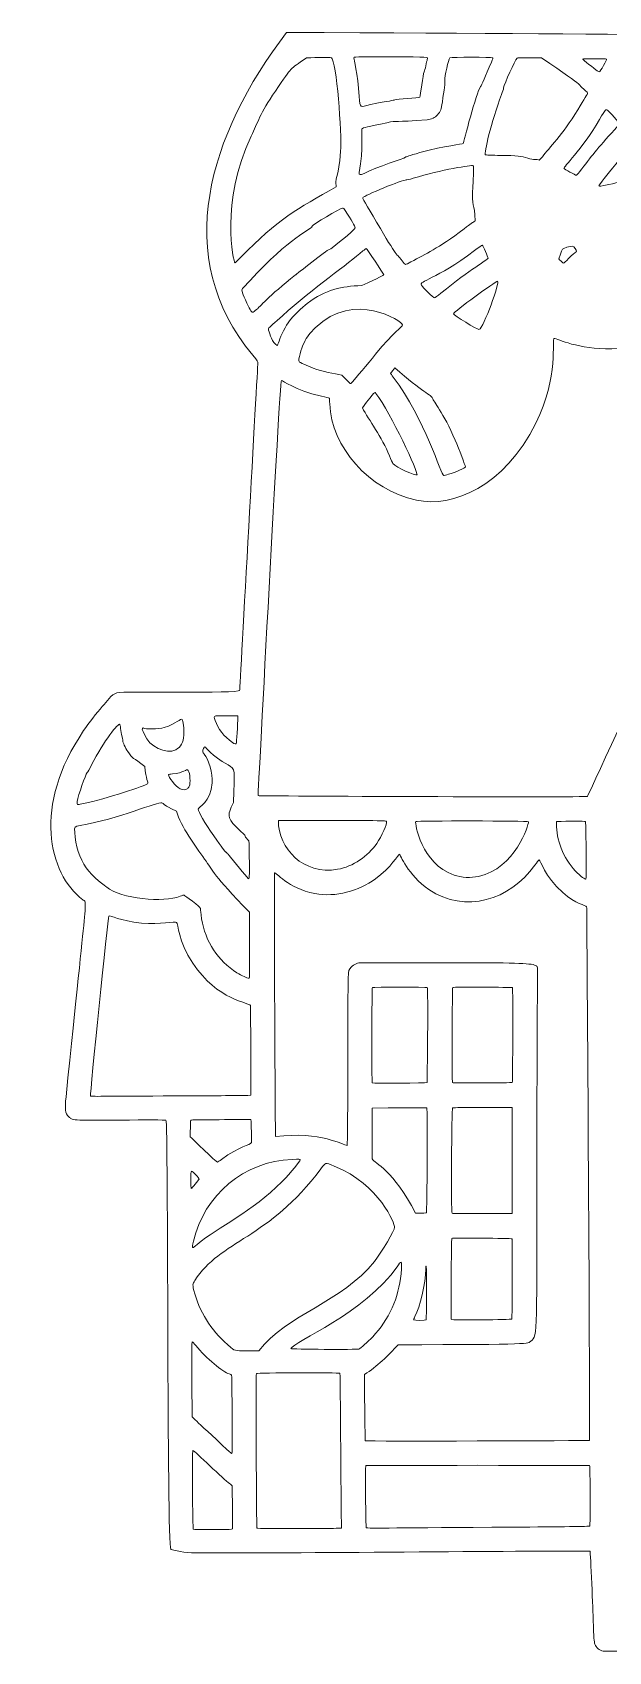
# Model space of a CAD drawing. Header units: inches. Extents: x -62.1 to -44.3, y 58.5 to 60.4.
# Drawn here: x -50.766 to -50.115, y 58.572 to 60.402 of the extents above; entities that cross this region are included whole.
import ezdxf

# ---------------------------------------------------------------- set-up
doc = ezdxf.new("R2010")
doc.units = ezdxf.units.IN
doc.header["$MEASUREMENT"] = 0
doc.layers.add('Gingerbread House 04', color=7, linetype='Continuous')

# ---------------------------------------------------------------- blocks, each defined once
blk = doc.blocks.new('block 8')
at = {"layer": 'Gingerbread House 04', "lineweight": 0}
for points, knots in [([(-48.8664, 59.422), (-48.8399, 59.4424), (-48.8217, 59.4867), (-48.835, 59.5424), (-48.849, 59.6009), (-48.8894, 59.6396), (-48.8946, 59.6473), (-48.8956, 59.6488), (-48.8976, 59.651), (-48.8991, 59.6523), (-48.9044, 59.6567), (-48.8978, 59.6563), (-48.9743, 59.6566), (-49.0306, 59.6568), (-49.043, 59.657), (-49.0434, 59.6576), (-49.0442, 59.6589), (-49.0641, 60.0256), (-49.0644, 60.028), (-49.0657, 60.0358), (-49.017, 60.0697), (-49.0074, 60.1588), (-49.0021, 60.2082), (-49.0191, 60.2711), (-49.0415, 60.3153), (-49.0537, 60.3393), (-49.073, 60.371), (-49.0969, 60.4024), (-50.1075, 60.3972), (-49.5506, 60.3976), (-50.4792, 60.4024), (-50.5673, 60.2867), (-50.6102, 60.1483), (-50.5173, 60.0373), (-50.5117, 60.0307), (-50.5114, 60.0301), (-50.5117, 60.0281), (-50.5119, 60.0269), (-50.5321, 59.6595), (-50.5323, 59.6585), (-50.5331, 59.6547), (-50.6638, 59.6579), (-50.671, 59.6558), (-50.6779, 59.6537), (-50.682, 59.6461), (-50.6875, 59.6401), (-50.6939, 59.6331), (-50.7026, 59.6219), (-50.7086, 59.613), (-50.7665, 59.5275), (-50.7486, 59.452), (-50.7095, 59.4218), (-50.7042, 59.4177), (-50.7044, 59.436), (-50.7285, 59.1991), (-50.73, 59.1843), (-50.7295, 59.1806), (-50.7254, 59.1765), (-50.721, 59.1721), (-50.7239, 59.1723), (-50.6668, 59.1727), (-50.639, 59.1729), (-50.6159, 59.1729), (-50.6155, 59.1726), (-50.6128, 59.1708), (-50.6145, 58.6934), (-50.6101, 58.6876), (-50.6098, 58.6872), (-50.6073, 58.6864), (-50.6044, 58.6859), (-50.5894, 58.6832), (-50.5918, 58.6833), (-50.5452, 58.6833), (-50.425, 58.6834), (-50.1373, 58.6863), (-50.1363, 58.6853), (-50.1356, 58.6845), (-50.1329, 58.6148), (-50.1327, 58.6068), (-50.132, 58.5866), (-50.1318, 58.5833), (-50.1307, 58.5803), (-50.1291, 58.5762), (-50.1256, 58.573), (-50.1216, 58.5722), (-50.1195, 58.5718), (-49.4582, 58.572), (-49.454, 58.572), (-49.4423, 58.578), (-49.4448, 58.5791), (-49.4426, 58.6292), (-49.442, 58.6428), (-49.4405, 58.6846), (-49.4398, 58.6853), (-49.4388, 58.6863), (-49.1485, 58.6834), (-49.0309, 58.6833), (-48.9843, 58.6833), (-48.9865, 58.6832), (-48.9717, 58.6859), (-48.9614, 58.6878), (-48.965, 58.6677), (-48.9633, 58.883), (-48.9617, 59.0747), (-48.9622, 59.1716), (-48.9606, 59.1726), (-48.9602, 59.1729), (-48.9371, 59.1729), (-48.9093, 59.1727), (-48.8522, 59.1723), (-48.8551, 59.1721), (-48.8507, 59.1765), (-48.843, 59.1842), (-48.8475, 59.1882), (-48.8576, 59.2972), (-48.8697, 59.4283), (-48.8728, 59.4171), (-48.8664, 59.422)], [0, 0, 0, 0, 1, 1, 1, 2, 2, 2, 3, 3, 3, 4, 4, 4, 5, 5, 5, 6, 6, 6, 7, 7, 7, 8, 8, 8, 9, 9, 9, 10, 10, 10, 11, 11, 11, 12, 12, 12, 13, 13, 13, 14, 14, 14, 15, 15, 15, 16, 16, 16, 17, 17, 17, 18, 18, 18, 19, 19, 19, 20, 20, 20, 21, 21, 21, 22, 22, 22, 23, 23, 23, 24, 24, 24, 25, 25, 25, 26, 26, 26, 27, 27, 27, 28, 28, 28, 29, 29, 29, 30, 30, 30, 31, 31, 31, 32, 32, 32, 33, 33, 33, 34, 34, 34, 35, 35, 35, 36, 36, 36, 37, 37, 37, 38, 38, 38, 39, 39, 39, 39]), ([(-50.5375, 60.1418), (-50.5391, 60.1418), (-50.555, 60.2104), (-50.5192, 60.285), (-50.5116, 60.3008), (-50.5096, 60.3102), (-50.4918, 60.336), (-50.4711, 60.3662), (-50.4776, 60.3588), (-50.4567, 60.3736), (-50.4551, 60.3736), (-50.4298, 60.3744), (-50.4286, 60.3738), (-50.4229, 60.3707), (-50.4166, 60.2877), (-50.4181, 60.2678), (-50.4204, 60.2355), (-50.4241, 60.2454), (-50.4233, 60.2276), (-50.4669, 60.2032), (-50.4896, 60.1909), (-50.5306, 60.1486), (-50.5343, 60.1449), (-50.5374, 60.1418), (-50.5375, 60.1418)], [0, 0, 0, 0, 1, 1, 1, 2, 2, 2, 3, 3, 3, 4, 4, 4, 5, 5, 5, 6, 6, 6, 7, 7, 7, 8, 8, 8, 8]), ([(-50.3613, 60.3748), (-50.3176, 60.3746), (-50.3191, 60.3747), (-50.3202, 60.3718), (-50.3209, 60.3699), (-50.3228, 60.3594), (-50.3238, 60.3578), (-50.3252, 60.3556), (-50.3277, 60.3305), (-50.3287, 60.3293), (-50.3297, 60.3279), (-50.3555, 60.3273), (-50.3569, 60.3262), (-50.3581, 60.3252), (-50.3629, 60.3253), (-50.3845, 60.3207), (-50.3968, 60.3181), (-50.396, 60.3156), (-50.3971, 60.3299), (-50.3992, 60.3564), (-50.4028, 60.3725), (-50.4033, 60.3733), (-50.4042, 60.3748), (-50.4009, 60.3749), (-50.3613, 60.3748)], [0, 0, 0, 0, 1, 1, 1, 2, 2, 2, 3, 3, 3, 4, 4, 4, 5, 5, 5, 6, 6, 6, 7, 7, 7, 8, 8, 8, 8]), ([(-50.3032, 60.3235), (-50.3013, 60.338), (-50.2998, 60.3453), (-50.3003, 60.3484), (-50.3008, 60.3519), (-50.2962, 60.3723), (-50.2946, 60.3736), (-50.2932, 60.3747), (-50.2473, 60.3743), (-50.2465, 60.3738), (-50.2458, 60.3734), (-50.2461, 60.3725), (-50.2477, 60.3689), (-50.2554, 60.3522), (-50.2583, 60.3429), (-50.2599, 60.3411), (-50.2649, 60.3354), (-50.2793, 60.2769), (-50.2796, 60.2767), (-50.2809, 60.2758), (-50.2995, 60.2745), (-50.3286, 60.2664), (-50.3414, 60.2628), (-50.3439, 60.262), (-50.3448, 60.2612), (-50.3464, 60.2597), (-50.3769, 60.2505), (-50.3917, 60.243), (-50.396, 60.2408), (-50.3977, 60.2411), (-50.3972, 60.2439), (-50.3921, 60.2712), (-50.3952, 60.2902), (-50.3941, 60.2932), (-50.3935, 60.2949), (-50.3874, 60.2956), (-50.3658, 60.3003), (-50.3534, 60.303), (-50.3585, 60.3005), (-50.3205, 60.3037), (-50.3155, 60.3041), (-50.3115, 60.306), (-50.3085, 60.3093), (-50.3052, 60.3128), (-50.3043, 60.3154), (-50.3032, 60.3235)], [0, 0, 0, 0, 1, 1, 1, 2, 2, 2, 3, 3, 3, 4, 4, 4, 5, 5, 5, 6, 6, 6, 7, 7, 7, 8, 8, 8, 9, 9, 9, 10, 10, 10, 11, 11, 11, 12, 12, 12, 13, 13, 13, 14, 14, 14, 15, 15, 15, 15]), ([(-50.2339, 60.3397), (-50.2334, 60.3437), (-50.2209, 60.3714), (-50.2188, 60.3731), (-50.2181, 60.3737), (-50.2168, 60.3738), (-50.1912, 60.3735), (-50.1367, 60.3372), (-50.1497, 60.3427), (-50.1454, 60.3399), (-50.1427, 60.3382), (-50.1391, 60.3345), (-50.1391, 60.3336), (-50.1391, 60.3324), (-50.1421, 60.3281), (-50.1502, 60.3148), (-50.1678, 60.2857), (-50.1822, 60.2723), (-50.1901, 60.2618), (-50.1929, 60.2583), (-50.1938, 60.2576), (-50.1946, 60.2584), (-50.1948, 60.2586), (-50.1965, 60.2587), (-50.1984, 60.2587), (-50.2008, 60.2586), (-50.2032, 60.2591), (-50.2066, 60.2602), (-50.2138, 60.2626), (-50.2187, 60.2631), (-50.2374, 60.2633), (-50.2467, 60.2635), (-50.2546, 60.2638), (-50.2548, 60.264), (-50.256, 60.2653), (-50.2484, 60.3007), (-50.2362, 60.3321), (-50.2352, 60.3349), (-50.2341, 60.3383), (-50.2339, 60.3397)], [0, 0, 0, 0, 1, 1, 1, 2, 2, 2, 3, 3, 3, 4, 4, 4, 5, 5, 5, 6, 6, 6, 7, 7, 7, 8, 8, 8, 9, 9, 9, 10, 10, 10, 11, 11, 11, 12, 12, 12, 13, 13, 13, 13]), ([(-50.1176, 60.3722), (-50.1175, 60.372), (-50.1191, 60.3686), (-50.1212, 60.3648), (-50.1233, 60.361), (-50.1253, 60.3578), (-50.1258, 60.3577), (-50.1262, 60.3576), (-50.1273, 60.3582), (-50.1282, 60.359), (-50.1309, 60.3613), (-50.1447, 60.3716), (-50.1447, 60.3722), (-50.1447, 60.3728), (-50.118, 60.3728), (-50.1176, 60.3722)], [0, 0, 0, 0, 1, 1, 1, 2, 2, 2, 3, 3, 3, 4, 4, 4, 5, 5, 5, 5]), ([(-50.1033, 60.2991), (-50.1033, 60.2984), (-50.1053, 60.2958), (-50.1085, 60.2924), (-50.1286, 60.2709), (-50.1344, 60.2623), (-50.1482, 60.2448), (-50.15, 60.2426), (-50.1516, 60.2408), (-50.1518, 60.2408), (-50.1528, 60.2409), (-50.1656, 60.248), (-50.1658, 60.2485), (-50.1664, 60.2503), (-50.1464, 60.2686), (-50.1255, 60.304), (-50.1184, 60.316), (-50.1184, 60.3155), (-50.1167, 60.3143), (-50.1141, 60.3125), (-50.1033, 60.3003), (-50.1033, 60.2991)], [0, 0, 0, 0, 1, 1, 1, 2, 2, 2, 3, 3, 3, 4, 4, 4, 5, 5, 5, 6, 6, 6, 7, 7, 7, 7]), ([(-50.0863, 60.2758), (-50.0843, 60.275), (-50.07, 60.248), (-50.0706, 60.2462), (-50.0709, 60.2454), (-50.0821, 60.24), (-50.0886, 60.2375), (-50.0925, 60.2359), (-50.1047, 60.2326), (-50.115, 60.2304), (-50.1241, 60.2284), (-50.1262, 60.2281), (-50.1262, 60.229), (-50.1262, 60.2307), (-50.0889, 60.2768), (-50.0863, 60.2758)], [0, 0, 0, 0, 1, 1, 1, 2, 2, 2, 3, 3, 3, 4, 4, 4, 5, 5, 5, 5]), ([(-50.2662, 60.1892), (-50.2687, 60.1876), (-50.2709, 60.1863), (-50.2786, 60.1804), (-50.309, 60.1571), (-50.3212, 60.1527), (-50.3388, 60.1428), (-50.3415, 60.1413), (-50.3441, 60.1401), (-50.3447, 60.1401), (-50.3454, 60.1401), (-50.3469, 60.1417), (-50.3487, 60.1443), (-50.3535, 60.151), (-50.3531, 60.146), (-50.3732, 60.1806), (-50.385, 60.201), (-50.3936, 60.2143), (-50.3932, 60.2154), (-50.3923, 60.2178), (-50.3471, 60.2363), (-50.3442, 60.2355), (-50.3436, 60.2354), (-50.3401, 60.2362), (-50.3363, 60.2374), (-50.3042, 60.2473), (-50.2698, 60.2526), (-50.2683, 60.2517), (-50.2677, 60.2513), (-50.268, 60.2393), (-50.2687, 60.2287), (-50.2706, 60.2023), (-50.2665, 60.2116), (-50.2662, 60.1892)], [0, 0, 0, 0, 1, 1, 1, 2, 2, 2, 3, 3, 3, 4, 4, 4, 5, 5, 5, 6, 6, 6, 7, 7, 7, 8, 8, 8, 9, 9, 9, 10, 10, 10, 11, 11, 11, 11]), ([(-50.5126, 60.0896), (-50.5149, 60.0876), (-50.5173, 60.0859), (-50.5177, 60.0859), (-50.5189, 60.0859), (-50.521, 60.0897), (-50.5257, 60.0999), (-50.5299, 60.1089), (-50.5306, 60.1124), (-50.5284, 60.1135), (-50.5278, 60.1139), (-50.5242, 60.1175), (-50.5205, 60.1217), (-50.476, 60.1711), (-50.4506, 60.1799), (-50.4505, 60.183), (-50.4504, 60.1847), (-50.4187, 60.2038), (-50.4159, 60.2038), (-50.4151, 60.2038), (-50.4142, 60.2029), (-50.4129, 60.2009), (-50.406, 60.1898), (-50.4018, 60.1833), (-50.4018, 60.1816), (-50.4018, 60.1788), (-50.4298, 60.1569), (-50.431, 60.1569), (-50.4332, 60.1569), (-50.4689, 60.1283), (-50.4692, 60.1281), (-50.4996, 60.1041), (-50.5105, 60.0914), (-50.5126, 60.0896)], [0, 0, 0, 0, 1, 1, 1, 2, 2, 2, 3, 3, 3, 4, 4, 4, 5, 5, 5, 6, 6, 6, 7, 7, 7, 8, 8, 8, 9, 9, 9, 10, 10, 10, 11, 11, 11, 11]), ([(-50.3929, 60.1553), (-50.3912, 60.1568), (-50.3896, 60.158), (-50.3893, 60.158), (-50.3887, 60.1579), (-50.3698, 60.1299), (-50.3695, 60.1285), (-50.3693, 60.1277), (-50.3742, 60.1254), (-50.3943, 60.1162), (-50.4177, 60.1152), (-50.4344, 60.1121), (-50.4558, 60.096), (-50.4618, 60.0915), (-50.4721, 60.0815), (-50.476, 60.0761), (-50.4798, 60.071), (-50.4857, 60.0596), (-50.4877, 60.0533), (-50.4885, 60.0506), (-50.4896, 60.0484), (-50.4899, 60.0484), (-50.4903, 60.0484), (-50.4919, 60.05), (-50.4935, 60.0519), (-50.4977, 60.0572), (-50.5001, 60.0671), (-50.4998, 60.0677), (-50.4992, 60.0686), (-50.4919, 60.0748), (-50.484, 60.0819), (-50.4481, 60.1142), (-50.4096, 60.1406), (-50.3929, 60.1553)], [0, 0, 0, 0, 1, 1, 1, 2, 2, 2, 3, 3, 3, 4, 4, 4, 5, 5, 5, 6, 6, 6, 7, 7, 7, 8, 8, 8, 9, 9, 9, 10, 10, 10, 11, 11, 11, 11]), ([(-50.258, 60.1618), (-50.2575, 60.1616), (-50.2515, 60.1482), (-50.2515, 60.1471), (-50.2515, 60.1456), (-50.2711, 60.1351), (-50.3048, 60.1076), (-50.3085, 60.1046), (-50.3118, 60.1021), (-50.3122, 60.1021), (-50.313, 60.1021), (-50.3253, 60.1142), (-50.3268, 60.1165), (-50.33, 60.1215), (-50.3109, 60.1224), (-50.2669, 60.1557), (-50.2624, 60.1592), (-50.2584, 60.1619), (-50.258, 60.1618)], [0, 0, 0, 0, 1, 1, 1, 2, 2, 2, 3, 3, 3, 4, 4, 4, 5, 5, 5, 6, 6, 6, 6]), ([(-50.1514, 60.1552), (-50.1514, 60.1542), (-50.1513, 60.1559), (-50.1605, 60.1467), (-50.1635, 60.1437), (-50.166, 60.1412), (-50.1661, 60.1413), (-50.1663, 60.1413), (-50.1714, 60.146), (-50.1717, 60.1462), (-50.1684, 60.1555), (-50.1678, 60.1569), (-50.1675, 60.1573), (-50.1668, 60.1582), (-50.1583, 60.1608), (-50.1564, 60.1608), (-50.1543, 60.1608), (-50.1514, 60.1557), (-50.1514, 60.1552)], [0, 0, 0, 0, 1, 1, 1, 2, 2, 2, 3, 3, 3, 4, 4, 4, 5, 5, 5, 6, 6, 6, 6]), ([(-50.2906, 60.0842), (-50.2906, 60.0865), (-50.243, 60.1211), (-50.2408, 60.1211), (-50.2378, 60.1211), (-50.2563, 60.0681), (-50.2618, 60.0665), (-50.2634, 60.0661), (-50.2906, 60.0827), (-50.2906, 60.0842)], [0, 0, 0, 0, 1, 1, 1, 2, 2, 2, 3, 3, 3, 3]), ([(-50.4595, 60.0515), (-50.4561, 60.0583), (-50.4528, 60.0627), (-50.4468, 60.0685), (-50.4023, 60.111), (-50.3482, 60.0759), (-50.3482, 60.0716), (-50.3482, 60.0696), (-50.3582, 60.0641), (-50.3786, 60.0386), (-50.3876, 60.0274), (-50.4019, 60.011), (-50.4043, 60.0078), (-50.4052, 60.0065), (-50.4064, 60.0054), (-50.4068, 60.0054), (-50.4076, 60.0054), (-50.4104, 60.0084), (-50.4166, 60.015), (-50.4252, 60.0165), (-50.4387, 60.0189), (-50.449, 60.0228), (-50.4562, 60.0255), (-50.4646, 60.0293), (-50.4651, 60.0302), (-50.4663, 60.032), (-50.4629, 60.0447), (-50.4595, 60.0515)], [0, 0, 0, 0, 1, 1, 1, 2, 2, 2, 3, 3, 3, 4, 4, 4, 5, 5, 5, 6, 6, 6, 7, 7, 7, 8, 8, 8, 9, 9, 9, 9]), ([(-50.1393, 59.5387), (-50.1404, 59.5373), (-50.5109, 59.539), (-50.5114, 59.5395), (-50.5116, 59.5398), (-50.4869, 60.0088), (-50.4851, 60.0088), (-50.4833, 60.0088), (-50.4709, 59.9983), (-50.4398, 59.9911), (-50.4351, 59.99), (-50.4311, 59.989), (-50.431, 59.9889), (-50.4309, 59.9888), (-50.4307, 59.9859), (-50.4305, 59.9824), (-50.4286, 59.9342), (-50.3862, 59.8847), (-50.3325, 59.8735), (-50.2914, 59.8649), (-50.2332, 59.8884), (-50.1975, 59.9607), (-50.1716, 60.0129), (-50.1796, 60.0563), (-50.1769, 60.0563), (-50.1728, 60.0563), (-50.1498, 60.0436), (-50.1117, 60.0447), (-50.0463, 60.0465), (-50.0084, 60.0859), (-50.0059, 60.0859), (-50.0027, 60.0859), (-49.9727, 60.0214), (-49.9232, 60.0157), (-49.9214, 60.0155), (-49.9198, 60.0151), (-49.9196, 60.0148), (-49.919, 60.0138), (-50.1385, 59.5397), (-50.1393, 59.5387)], [0, 0, 0, 0, 1, 1, 1, 2, 2, 2, 3, 3, 3, 4, 4, 4, 5, 5, 5, 6, 6, 6, 7, 7, 7, 8, 8, 8, 9, 9, 9, 10, 10, 10, 11, 11, 11, 12, 12, 12, 13, 13, 13, 13]), ([(-50.3586, 60.0125), (-50.3602, 60.0147), (-50.3616, 60.0167), (-50.3616, 60.0169), (-50.3615, 60.0173), (-50.3606, 60.0185), (-50.3567, 60.023), (-50.3258, 59.9955), (-50.3151, 59.9922), (-50.3143, 59.9888), (-50.3133, 59.9852), (-50.3024, 59.973), (-50.2886, 59.9412), (-50.2843, 59.9312), (-50.2772, 59.9126), (-50.2772, 59.9113), (-50.2772, 59.91), (-50.2881, 59.905), (-50.2962, 59.9028), (-50.2988, 59.902), (-50.3012, 59.9014), (-50.3016, 59.9014), (-50.3042, 59.9014), (-50.3233, 59.9652), (-50.3586, 60.0125)], [0, 0, 0, 0, 1, 1, 1, 2, 2, 2, 3, 3, 3, 4, 4, 4, 5, 5, 5, 6, 6, 6, 7, 7, 7, 8, 8, 8, 8]), ([(-50.3783, 59.9942), (-50.3611, 59.972), (-50.3301, 59.904), (-50.3318, 59.9023), (-50.333, 59.9011), (-50.3559, 59.9103), (-50.359, 59.915), (-50.3595, 59.9157), (-50.3612, 59.9196), (-50.363, 59.9238), (-50.3715, 59.9444), (-50.3862, 59.9646), (-50.3936, 59.9778), (-50.3788, 59.9973), (-50.3799, 59.9962), (-50.3783, 59.9942)], [0, 0, 0, 0, 1, 1, 1, 2, 2, 2, 3, 3, 3, 4, 4, 4, 5, 5, 5, 5]), ([(-50.6422, 59.6155), (-50.6416, 59.6162), (-50.6413, 59.6162), (-50.6406, 59.6157), (-50.6394, 59.6147), (-50.6241, 59.6146), (-50.6174, 59.6166), (-50.6039, 59.6206), (-50.5986, 59.6272), (-50.5971, 59.6257), (-50.5961, 59.6247), (-50.595, 59.6142), (-50.5953, 59.6079), (-50.5957, 59.5997), (-50.5987, 59.5943), (-50.6043, 59.5914), (-50.6155, 59.5857), (-50.6347, 59.595), (-50.6399, 59.6085), (-50.642, 59.6142), (-50.6432, 59.6143), (-50.6422, 59.6155)], [0, 0, 0, 0, 1, 1, 1, 2, 2, 2, 3, 3, 3, 4, 4, 4, 5, 5, 5, 6, 6, 6, 7, 7, 7, 7]), ([(-50.5343, 59.6298), (-50.5344, 59.6189), (-50.5358, 59.5992), (-50.5362, 59.5985), (-50.5368, 59.5976), (-50.5377, 59.5978), (-50.5404, 59.5997), (-50.55, 59.6064), (-50.5567, 59.6148), (-50.56, 59.6245), (-50.5622, 59.6309), (-50.5642, 59.6298), (-50.5343, 59.6298)], [0, 0, 0, 0, 1, 1, 1, 2, 2, 2, 3, 3, 3, 4, 4, 4, 4]), ([(-50.7158, 59.533), (-50.7146, 59.5402), (-50.7067, 59.5631), (-50.7045, 59.5655), (-50.7041, 59.566), (-50.7019, 59.5699), (-50.6997, 59.5742), (-50.6854, 59.6021), (-50.6692, 59.6218), (-50.6677, 59.6202), (-50.6671, 59.6196), (-50.6669, 59.6128), (-50.665, 59.6059), (-50.6644, 59.6036), (-50.664, 59.6014), (-50.6642, 59.601), (-50.6645, 59.6001), (-50.6615, 59.5936), (-50.6587, 59.5893), (-50.6533, 59.5808), (-50.6531, 59.5831), (-50.6395, 59.5723), (-50.6382, 59.5579), (-50.6352, 59.5546), (-50.6364, 59.5528), (-50.6373, 59.5514), (-50.6835, 59.5357), (-50.7084, 59.5306), (-50.7148, 59.5293), (-50.7166, 59.5278), (-50.7158, 59.533)], [0, 0, 0, 0, 1, 1, 1, 2, 2, 2, 3, 3, 3, 4, 4, 4, 5, 5, 5, 6, 6, 6, 7, 7, 7, 8, 8, 8, 9, 9, 9, 10, 10, 10, 10]), ([(-50.5635, 59.5538), (-50.5628, 59.5646), (-50.5671, 59.5804), (-50.5722, 59.5863), (-50.5732, 59.5874), (-50.574, 59.5888), (-50.574, 59.5895), (-50.574, 59.5911), (-50.5725, 59.5946), (-50.5718, 59.5946), (-50.5701, 59.5946), (-50.5647, 59.5847), (-50.5454, 59.5742), (-50.5368, 59.5696), (-50.5377, 59.5688), (-50.5394, 59.5317), (-50.5431, 59.5234), (-50.5452, 59.5201), (-50.5436, 59.5145), (-50.5411, 59.5062), (-50.5259, 59.4959), (-50.5259, 59.4935), (-50.5259, 59.4925), (-50.5238, 59.4904), (-50.5217, 59.4883), (-50.5216, 59.4807), (-50.5211, 59.4588), (-50.5213, 59.4513), (-50.5214, 59.448), (-50.5217, 59.4453), (-50.5219, 59.4453), (-50.5226, 59.4454), (-50.5344, 59.4594), (-50.5425, 59.4698), (-50.5523, 59.4823), (-50.5417, 59.4657), (-50.5615, 59.4941), (-50.5718, 59.5087), (-50.579, 59.5212), (-50.579, 59.5241), (-50.579, 59.5267), (-50.5649, 59.5318), (-50.5635, 59.5538)], [0, 0, 0, 0, 1, 1, 1, 2, 2, 2, 3, 3, 3, 4, 4, 4, 5, 5, 5, 6, 6, 6, 7, 7, 7, 8, 8, 8, 9, 9, 9, 10, 10, 10, 11, 11, 11, 12, 12, 12, 13, 13, 13, 14, 14, 14, 14]), ([(-50.5904, 59.568), (-50.5883, 59.5651), (-50.5875, 59.5533), (-50.5893, 59.55), (-50.5898, 59.549), (-50.5908, 59.5477), (-50.5914, 59.5471), (-50.593, 59.5456), (-50.5964, 59.5456), (-50.5994, 59.5471), (-50.6055, 59.5501), (-50.6126, 59.5608), (-50.6126, 59.5631), (-50.6126, 59.5634), (-50.6106, 59.5638), (-50.6082, 59.564), (-50.5958, 59.565), (-50.5921, 59.5703), (-50.5904, 59.568)], [0, 0, 0, 0, 1, 1, 1, 2, 2, 2, 3, 3, 3, 4, 4, 4, 5, 5, 5, 6, 6, 6, 6]), ([(-50.7186, 59.4978), (-50.719, 59.5049), (-50.7193, 59.5045), (-50.7126, 59.5057), (-50.6698, 59.5131), (-50.6235, 59.5331), (-50.6203, 59.5313), (-50.615, 59.5285), (-50.6208, 59.53), (-50.6037, 59.5218), (-50.5986, 59.5046), (-50.5825, 59.4824), (-50.5719, 59.4678), (-50.5617, 59.4538), (-50.5632, 59.4505), (-50.5211, 59.4078), (-50.5211, 59.4078), (-50.5211, 59.3704), (-50.5211, 59.3704), (-50.5209, 59.3349), (-50.5209, 59.3329), (-50.5218, 59.333), (-50.5237, 59.3331), (-50.53, 59.3361), (-50.5353, 59.3393), (-50.5567, 59.3526), (-50.571, 59.3744), (-50.5753, 59.4001), (-50.5777, 59.4141), (-50.5731, 59.4107), (-50.5857, 59.4201), (-50.5905, 59.4237), (-50.5947, 59.4268), (-50.595, 59.427), (-50.5954, 59.4272), (-50.5974, 59.4267), (-50.5995, 59.4258), (-50.6177, 59.4182), (-50.6669, 59.4227), (-50.6825, 59.436), (-50.6828, 59.4362), (-50.6991, 59.448), (-50.7058, 59.458), (-50.713, 59.4686), (-50.7178, 59.4834), (-50.7186, 59.4978)], [0, 0, 0, 0, 1, 1, 1, 2, 2, 2, 3, 3, 3, 4, 4, 4, 5, 5, 5, 6, 6, 6, 7, 7, 7, 8, 8, 8, 9, 9, 9, 10, 10, 10, 11, 11, 11, 12, 12, 12, 13, 13, 13, 14, 14, 14, 15, 15, 15, 15]), ([(-50.4885, 59.5113), (-50.382, 59.5113), (-50.3666, 59.5114), (-50.3663, 59.5105), (-50.3653, 59.508), (-50.3718, 59.4933), (-50.3773, 59.4855), (-50.3875, 59.471), (-50.4041, 59.4592), (-50.4215, 59.4562), (-50.4602, 59.4494), (-50.4885, 59.4796), (-50.4885, 59.5113)], [0, 0, 0, 0, 1, 1, 1, 2, 2, 2, 3, 3, 3, 4, 4, 4, 4]), ([(-50.3332, 59.5103), (-50.3324, 59.5111), (-50.2064, 59.5111), (-50.206, 59.51), (-50.2049, 59.507), (-50.2211, 59.457), (-50.2622, 59.4482), (-50.2712, 59.4462), (-50.2813, 59.4468), (-50.29, 59.4497), (-50.3269, 59.4623), (-50.3347, 59.5087), (-50.3332, 59.5103)], [0, 0, 0, 0, 1, 1, 1, 2, 2, 2, 3, 3, 3, 4, 4, 4, 4]), ([(-50.174, 59.5043), (-50.174, 59.5043), (-50.174, 59.5104), (-50.174, 59.5104), (-50.1615, 59.5105), (-50.1422, 59.5107), (-50.1415, 59.5103), (-50.1411, 59.51), (-50.1409, 59.5004), (-50.1407, 59.4775), (-50.1406, 59.4562), (-50.1407, 59.4451), (-50.141, 59.4449), (-50.1418, 59.4447), (-50.1469, 59.4485), (-50.1505, 59.4519), (-50.1642, 59.4652), (-50.1739, 59.4866), (-50.174, 59.5043)], [0, 0, 0, 0, 1, 1, 1, 2, 2, 2, 3, 3, 3, 4, 4, 4, 5, 5, 5, 6, 6, 6, 6]), ([(-50.3913, 58.8851), (-50.377, 58.8941), (-50.3644, 58.9063), (-50.3533, 58.9187), (-50.1988, 58.9189), (-50.2071, 58.9198), (-50.2031, 58.9229), (-50.1951, 58.929), (-50.1968, 58.9314), (-50.1964, 59.1334), (-50.1961, 59.3277), (-50.1954, 59.3396), (-50.1955, 59.3399), (-50.1984, 59.3515), (-50.1697, 59.3508), (-50.3976, 59.3505), (-50.4011, 59.3491), (-50.4059, 59.3475), (-50.4089, 59.3419), (-50.4108, 59.3382), (-50.4095, 59.144), (-50.4108, 59.144), (-50.4148, 59.144), (-50.4401, 59.1605), (-50.4917, 59.154), (-50.4926, 59.2124), (-50.4932, 59.4516), (-50.493, 59.452), (-50.4916, 59.4541), (-50.4781, 59.4345), (-50.4474, 59.4288), (-50.4236, 59.4243), (-50.3979, 59.4317), (-50.3789, 59.4454), (-50.3609, 59.4583), (-50.3528, 59.4732), (-50.3518, 59.4732), (-50.3506, 59.4732), (-50.3428, 59.4498), (-50.3183, 59.4333), (-50.2774, 59.4058), (-50.2266, 59.4213), (-50.1987, 59.4607), (-50.1963, 59.464), (-50.1941, 59.4668), (-50.1938, 59.4668), (-50.1923, 59.4668), (-50.1877, 59.4484), (-50.167, 59.4299), (-50.1524, 59.4168), (-50.1413, 59.4158), (-50.1401, 59.4139), (-50.1398, 59.4133), (-50.136, 58.8111), (-50.1369, 58.8106), (-50.1378, 58.81), (-50.3899, 58.8095), (-50.3902, 58.8101), (-50.3904, 58.8104), (-50.3907, 58.8262), (-50.3913, 58.8851)], [0, 0, 0, 0, 1, 1, 1, 2, 2, 2, 3, 3, 3, 4, 4, 4, 5, 5, 5, 6, 6, 6, 7, 7, 7, 8, 8, 8, 9, 9, 9, 10, 10, 10, 11, 11, 11, 12, 12, 12, 13, 13, 13, 14, 14, 14, 15, 15, 15, 16, 16, 16, 17, 17, 17, 18, 18, 18, 19, 19, 19, 20, 20, 20, 20]), ([(-50.6058, 59.2), (-50.6773, 59.1998), (-50.6998, 59.1992), (-50.7007, 59.1998), (-50.702, 59.2007), (-50.6807, 59.403), (-50.68, 59.4034), (-50.6785, 59.4045), (-50.668, 59.3979), (-50.6431, 59.3955), (-50.6221, 59.3935), (-50.6047, 59.3974), (-50.6035, 59.3962), (-50.6018, 59.3945), (-50.6019, 59.3755), (-50.5851, 59.35), (-50.5573, 59.3078), (-50.521, 59.3054), (-50.5201, 59.3022), (-50.5199, 59.3016), (-50.5198, 59.2792), (-50.5195, 59.2007), (-50.5383, 59.2004), (-50.5488, 59.2002), (-50.6058, 59.2)], [0, 0, 0, 0, 1, 1, 1, 2, 2, 2, 3, 3, 3, 4, 4, 4, 5, 5, 5, 6, 6, 6, 7, 7, 7, 8, 8, 8, 8]), ([(-50.3205, 59.215), (-50.3209, 59.2144), (-50.3818, 59.2142), (-50.3824, 59.2148), (-50.3831, 59.2154), (-50.3829, 59.3222), (-50.3822, 59.3226), (-50.3814, 59.3231), (-50.321, 59.3231), (-50.3202, 59.3226), (-50.3191, 59.3219), (-50.3202, 59.2155), (-50.3205, 59.215)], [0, 0, 0, 0, 1, 1, 1, 2, 2, 2, 3, 3, 3, 4, 4, 4, 4]), ([(-50.2915, 59.3227), (-50.2911, 59.3231), (-50.2246, 59.3229), (-50.2239, 59.3225), (-50.2233, 59.3222), (-50.2236, 59.2158), (-50.2242, 59.2152), (-50.2247, 59.2147), (-50.2908, 59.2144), (-50.2917, 59.215), (-50.2928, 59.2157), (-50.2918, 59.3224), (-50.2915, 59.3227)], [0, 0, 0, 0, 1, 1, 1, 2, 2, 2, 3, 3, 3, 4, 4, 4, 4]), ([(-50.3211, 59.0679), (-50.3213, 59.0675), (-50.3244, 59.0674), (-50.3335, 59.0674), (-50.3583, 59.1161), (-50.3796, 59.124), (-50.3824, 59.1287), (-50.3829, 59.1295), (-50.3826, 59.1656), (-50.3825, 59.1862), (-50.3292, 59.1867), (-50.3213, 59.1867), (-50.3208, 59.1865), (-50.3195, 59.1862), (-50.3208, 59.0683), (-50.3211, 59.0679)], [0, 0, 0, 0, 1, 1, 1, 2, 2, 2, 3, 3, 3, 4, 4, 4, 5, 5, 5, 5]), ([(-50.2916, 59.1865), (-50.2909, 59.187), (-50.2601, 59.1869), (-50.2243, 59.1868), (-50.2243, 59.1868), (-50.2243, 59.0671), (-50.2243, 59.0671), (-50.276, 59.0669), (-50.2916, 59.067), (-50.2922, 59.0674), (-50.2933, 59.0681), (-50.2928, 59.1858), (-50.2916, 59.1865)], [0, 0, 0, 0, 1, 1, 1, 2, 2, 2, 3, 3, 3, 4, 4, 4, 4]), ([(-50.5875, 59.1727), (-50.5872, 59.1729), (-50.5651, 59.1731), (-50.5195, 59.1734), (-50.5193, 59.1695), (-50.5183, 59.1493), (-50.519, 59.1475), (-50.5202, 59.1441), (-50.532, 59.1435), (-50.5529, 59.1283), (-50.555, 59.1267), (-50.557, 59.1254), (-50.5574, 59.1252), (-50.5586, 59.1248), (-50.5863, 59.1521), (-50.588, 59.1538), (-50.588, 59.1549), (-50.5881, 59.1724), (-50.5875, 59.1727)], [0, 0, 0, 0, 1, 1, 1, 2, 2, 2, 3, 3, 3, 4, 4, 4, 5, 5, 5, 6, 6, 6, 6]), ([(-50.5869, 59.0954), (-50.5875, 59.0954), (-50.5878, 59.1149), (-50.5867, 59.1149), (-50.5859, 59.1149), (-50.5775, 59.1071), (-50.5782, 59.1059), (-50.5785, 59.1055), (-50.5804, 59.103), (-50.5825, 59.1003), (-50.5846, 59.0976), (-50.5866, 59.0954), (-50.5869, 59.0954)], [0, 0, 0, 0, 1, 1, 1, 2, 2, 2, 3, 3, 3, 4, 4, 4, 4]), ([(-50.4729, 59.1282), (-50.465, 59.1285), (-50.4639, 59.1284), (-50.4639, 59.1277), (-50.4639, 59.1258), (-50.4736, 59.1142), (-50.4845, 59.103), (-50.518, 59.0688), (-50.5567, 59.052), (-50.5802, 59.0321), (-50.5859, 59.0273), (-50.5865, 59.0263), (-50.5843, 59.0357), (-50.5727, 59.0878), (-50.527, 59.1264), (-50.4729, 59.1282)], [0, 0, 0, 0, 1, 1, 1, 2, 2, 2, 3, 3, 3, 4, 4, 4, 5, 5, 5, 5]), ([(-50.5422, 58.9157), (-50.5623, 58.932), (-50.5756, 58.9518), (-50.583, 58.9763), (-50.5862, 58.9871), (-50.5852, 58.9875), (-50.5829, 58.9912), (-50.5543, 59.0369), (-50.4997, 59.0377), (-50.4404, 59.1176), (-50.4349, 59.1251), (-50.4358, 59.1249), (-50.4254, 59.1207), (-50.3733, 59.0998), (-50.3571, 59.0546), (-50.3571, 59.0515), (-50.3571, 59.0478), (-50.3711, 59.0242), (-50.38, 59.0129), (-50.4162, 58.967), (-50.4789, 58.9529), (-50.5104, 58.912), (-50.5104, 58.912), (-50.5152, 58.912), (-50.5152, 58.912), (-50.5384, 58.912), (-50.5362, 58.9109), (-50.5422, 58.9157)], [0, 0, 0, 0, 1, 1, 1, 2, 2, 2, 3, 3, 3, 4, 4, 4, 5, 5, 5, 6, 6, 6, 7, 7, 7, 8, 8, 8, 9, 9, 9, 9]), ([(-50.2925, 59.039), (-50.292, 59.0397), (-50.2252, 59.0391), (-50.2244, 59.0384), (-50.2239, 59.0379), (-50.2242, 58.9481), (-50.2247, 58.9476), (-50.2249, 58.9473), (-50.2925, 58.9459), (-50.2932, 58.9475), (-50.2937, 58.9488), (-50.293, 59.0382), (-50.2925, 59.039)], [0, 0, 0, 0, 1, 1, 1, 2, 2, 2, 3, 3, 3, 4, 4, 4, 4]), ([(-50.4744, 58.9144), (-50.4718, 58.9219), (-50.3905, 58.9544), (-50.3543, 59.0069), (-50.3497, 59.0135), (-50.3482, 59.0163), (-50.3499, 58.9987), (-50.3523, 58.9722), (-50.3638, 58.9467), (-50.3819, 58.9278), (-50.3878, 58.9217), (-50.3952, 58.9151), (-50.3977, 58.9138), (-50.3989, 58.9132), (-50.4747, 58.9134), (-50.4744, 58.9144)], [0, 0, 0, 0, 1, 1, 1, 2, 2, 2, 3, 3, 3, 4, 4, 4, 5, 5, 5, 5]), ([(-50.3216, 58.9467), (-50.322, 58.946), (-50.3351, 58.946), (-50.3356, 58.9467), (-50.3357, 58.947), (-50.3351, 58.9487), (-50.3342, 58.9506), (-50.3285, 58.9618), (-50.3221, 58.9873), (-50.3218, 59.0045), (-50.3218, 59.0078), (-50.3217, 59.0082), (-50.3213, 59.0068), (-50.3207, 59.005), (-50.321, 58.9476), (-50.3216, 58.9467)], [0, 0, 0, 0, 1, 1, 1, 2, 2, 2, 3, 3, 3, 4, 4, 4, 5, 5, 5, 5]), ([(-50.5858, 58.9221), (-50.5855, 58.9221), (-50.5837, 58.9201), (-50.5818, 58.9178), (-50.5701, 58.9036), (-50.5511, 58.8875), (-50.544, 58.8857), (-50.5422, 58.8852), (-50.5415, 58.8847), (-50.5413, 58.8839), (-50.5409, 58.8818), (-50.5404, 58.7977), (-50.5408, 58.7967), (-50.5415, 58.7947), (-50.5395, 58.7939), (-50.5684, 58.8206), (-50.5809, 58.8322), (-50.5831, 58.8343), (-50.586, 58.8371), (-50.5866, 58.9149), (-50.5864, 58.9221), (-50.5858, 58.9221)], [0, 0, 0, 0, 1, 1, 1, 2, 2, 2, 3, 3, 3, 4, 4, 4, 5, 5, 5, 6, 6, 6, 7, 7, 7, 7]), ([(-50.422, 58.7112), (-50.4235, 58.7111), (-50.5123, 58.7102), (-50.5127, 58.7115), (-50.5134, 58.7136), (-50.514, 58.8852), (-50.5134, 58.8862), (-50.5129, 58.887), (-50.4194, 58.8872), (-50.419, 58.8865), (-50.4186, 58.8859), (-50.4182, 58.8227), (-50.4173, 58.7115), (-50.4173, 58.7115), (-50.422, 58.7112), (-50.422, 58.7112)], [0, 0, 0, 0, 1, 1, 1, 2, 2, 2, 3, 3, 3, 4, 4, 4, 5, 5, 5, 5]), ([(-50.5416, 58.7101), (-50.5436, 58.7096), (-50.5845, 58.7096), (-50.5848, 58.7101), (-50.5851, 58.7105), (-50.5864, 58.7991), (-50.5851, 58.7991), (-50.5835, 58.7991), (-50.5495, 58.7656), (-50.5438, 58.7618), (-50.5423, 58.7608), (-50.541, 58.7596), (-50.5408, 58.7592), (-50.5406, 58.7586), (-50.5405, 58.7478), (-50.5403, 58.7105), (-50.5403, 58.7105), (-50.5416, 58.7101), (-50.5416, 58.7101)], [0, 0, 0, 0, 1, 1, 1, 2, 2, 2, 3, 3, 3, 4, 4, 4, 5, 5, 5, 6, 6, 6, 6]), ([(-50.1366, 58.7136), (-50.1369, 58.7133), (-50.168, 58.7129), (-50.2241, 58.7125), (-50.353, 58.7117), (-50.3887, 58.711), (-50.3892, 58.7118), (-50.3899, 58.7129), (-50.3903, 58.7816), (-50.3897, 58.782), (-50.3888, 58.7825), (-50.1373, 58.7825), (-50.1368, 58.782), (-50.1361, 58.7813), (-50.1359, 58.7143), (-50.1366, 58.7136)], [0, 0, 0, 0, 1, 1, 1, 2, 2, 2, 3, 3, 3, 4, 4, 4, 5, 5, 5, 5])]:
    blk.add_open_spline(points, degree=3, knots=knots, dxfattribs=at)

msp = doc.modelspace()

# ---------------------------------------------------------------- block references
at = {"layer": 'Gingerbread House 04'}
msp.add_blockref('block 8', (0, 0), dxfattribs=at)

doc.saveas('drawing.dxf')
